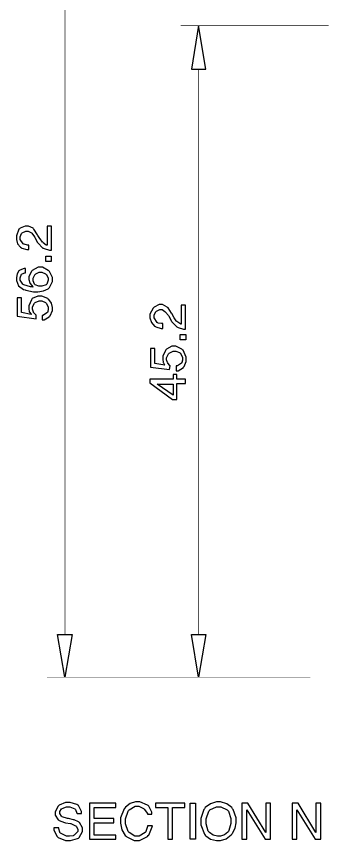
# Model space of a CAD drawing. Extents: x 0 to 8.2, y 0 to 11.7.
# Drawn here: x 5.22 to 6.054, y 3.986 to 6.234 of the extents above; entities that cross this region are included whole.
import ezdxf

# ---------------------------------------------------------------- set-up
doc = ezdxf.new("R2010")
doc.units = 0
doc.layers.get('0').update_dxf_attribs({"linetype": 'CONTINUOUS'})

msp = doc.modelspace()

# ---------------------------------------------------------------- linework, layer by layer
at = {"color": 0, "const_width": 0.00167}
for points in [[(5.35211, 6.5224), (5.35211, 4.54844)], [(6.07156, 6.20865), (5.66758, 6.20865)], [(5.71604, 6.09022), (5.71604, 4.54844)], [(5.86957, 4.43164), (5.30365, 4.43164)], [(6.02154, 4.43164), (5.66758, 4.43164)]]:
    msp.add_lwpolyline(points, dxfattribs=at)
at = {"color": 0}
for points in [[(5.6976, 6.09022), (5.73606, 6.09022), (5.71604, 6.20865), (5.6976, 6.09022)], [(5.31532, 5.59636), (5.31532, 5.66135), (5.30365, 5.66135), (5.30365, 5.60969), (5.30072, 5.60969), (5.29281, 5.61675), (5.29199, 5.618), (5.29113, 5.61843), (5.28444, 5.62679), (5.28364, 5.62804), (5.27865, 5.63633), (5.27778, 5.63846), (5.26779, 5.65386), (5.26699, 5.65468), (5.26574, 5.65593), (5.25282, 5.66135), (5.24854, 5.66135), (5.24349, 5.66135), (5.23014, 5.65593), (5.22851, 5.65468), (5.22683, 5.65343), (5.22021, 5.63564), (5.22021, 5.62967), (5.22021, 5.6256), (5.2231, 5.61328), (5.23101, 5.60428), (5.23356, 5.60303), (5.23481, 5.60221), (5.24881, 5.59804), (5.25353, 5.59804), (5.25353, 5.60969), (5.25017, 5.60969), (5.24104, 5.61263), (5.24024, 5.61301), (5.23856, 5.61388), (5.23019, 5.62576), (5.23019, 5.62967), (5.23019, 5.63303), (5.23432, 5.64219), (5.23519, 5.64301), (5.236, 5.64388), (5.24539, 5.648), (5.24854, 5.648), (5.2519, 5.648), (5.26074, 5.64388), (5.26199, 5.64301), (5.26237, 5.64264), (5.26942, 5.6326), (5.27029, 5.63135), (5.27696, 5.618), (5.27821, 5.61594), (5.29237, 5.60178), (5.29362, 5.60135), (5.29525, 5.60053), (5.31028, 5.59636), (5.31532, 5.59636)], [(5.30003, 5.58003), (5.315, 5.58003), (5.315, 5.565), (5.30003, 5.565), (5.30003, 5.58003)], [(5.22021, 5.5179), (5.22021, 5.51324), (5.22558, 5.49914), (5.23936, 5.4891), (5.24354, 5.48779), (5.24561, 5.48699), (5.2666, 5.48281), (5.27365, 5.48281), (5.27875, 5.48281), (5.29422, 5.48535), (5.30653, 5.49121), (5.30865, 5.49283), (5.31028, 5.49451), (5.31863, 5.51085), (5.31863, 5.51628), (5.31863, 5.52214), (5.31028, 5.53836), (5.30865, 5.53961), (5.30697, 5.54129), (5.29069, 5.54958), (5.28532, 5.54958), (5.27946, 5.54958), (5.26324, 5.54129), (5.26199, 5.53961), (5.26074, 5.53836), (5.25353, 5.52431), (5.25353, 5.51958), (5.25353, 5.51628), (5.25651, 5.50711), (5.257, 5.50624), (5.25738, 5.50499), (5.26443, 5.49658), (5.26531, 5.49615), (5.25857, 5.49615), (5.24018, 5.50157), (5.23856, 5.50282), (5.23731, 5.50369), (5.23019, 5.51438), (5.23019, 5.5179), (5.23019, 5.52126), (5.23432, 5.53043), (5.23519, 5.53125), (5.236, 5.53168), (5.24289, 5.53456), (5.24522, 5.53456), (5.24522, 5.54622), (5.24104, 5.54622), (5.22976, 5.5421), (5.22851, 5.54124), (5.22683, 5.53999), (5.22185, 5.53212), (5.22021, 5.52149), (5.22021, 5.5179)], [(5.30697, 5.5179), (5.30697, 5.51417), (5.30279, 5.50369), (5.30197, 5.50282), (5.30072, 5.50201), (5.28917, 5.49783), (5.28532, 5.49783), (5.28153, 5.49783), (5.27111, 5.50201), (5.27029, 5.50282), (5.26942, 5.50369), (5.26531, 5.51313), (5.26531, 5.51628), (5.26531, 5.52001), (5.27072, 5.53087), (5.27197, 5.53125), (5.27322, 5.53212), (5.28228, 5.53624), (5.28532, 5.53624), (5.28907, 5.53624), (5.29943, 5.53212), (5.30029, 5.53125), (5.30154, 5.53043), (5.30697, 5.52106), (5.30697, 5.5179)], [(5.29031, 5.40603), (5.29531, 5.40603), (5.30946, 5.41444), (5.31033, 5.41613), (5.31158, 5.41743), (5.31863, 5.43147), (5.31863, 5.43614), (5.31863, 5.44011), (5.31526, 5.45199), (5.3086, 5.46158), (5.30697, 5.46283), (5.30528, 5.46408), (5.28901, 5.47114), (5.28364, 5.47114), (5.27821, 5.47114), (5.26324, 5.46408), (5.26199, 5.46283), (5.26074, 5.46121), (5.25353, 5.44493), (5.25353, 5.43946), (5.25353, 5.43658), (5.25478, 5.42865), (5.25521, 5.42779), (5.25564, 5.4274), (5.25988, 5.4216), (5.26031, 5.42117), (5.23356, 5.42617), (5.23356, 5.46615), (5.2219, 5.46615), (5.2219, 5.41613), (5.27365, 5.4094), (5.27365, 5.41949), (5.27279, 5.41992), (5.26736, 5.42578), (5.26699, 5.42617), (5.26654, 5.42703), (5.26367, 5.43517), (5.26367, 5.43782), (5.26367, 5.44157), (5.26942, 5.45156), (5.27029, 5.45281), (5.27111, 5.45367), (5.28174, 5.45779), (5.28532, 5.45779), (5.28907, 5.45779), (5.29904, 5.45367), (5.30029, 5.45281), (5.30154, 5.45199), (5.30697, 5.4414), (5.30697, 5.43782), (5.30697, 5.43533), (5.30572, 5.42865), (5.30533, 5.42779), (5.30447, 5.42654), (5.29237, 5.41824), (5.29031, 5.41781), (5.29031, 5.40603)], [(5.68093, 5.38103), (5.68093, 5.44613), (5.66928, 5.44613), (5.66928, 5.39437), (5.66803, 5.39481), (5.65717, 5.40147), (5.65593, 5.40272), (5.65549, 5.4036), (5.65007, 5.412), (5.64925, 5.41282), (5.64426, 5.42279), (5.64301, 5.42492), (5.63331, 5.43864), (5.63249, 5.43946), (5.63124, 5.44075), (5.61838, 5.44781), (5.61415, 5.44781), (5.60915, 5.44781), (5.59543, 5.44075), (5.59418, 5.43946), (5.5925, 5.43821), (5.58415, 5.42165), (5.58415, 5.41613), (5.58415, 5.41178), (5.58789, 5.39876), (5.59668, 5.38894), (5.59918, 5.38769), (5.60042, 5.38688), (5.61442, 5.38271), (5.61914, 5.38271), (5.61914, 5.39606), (5.61578, 5.39606), (5.60667, 5.39735), (5.60585, 5.39774), (5.60417, 5.3986), (5.59581, 5.41178), (5.59581, 5.41613), (5.59581, 5.41949), (5.59999, 5.42865), (5.60086, 5.42947), (5.60167, 5.43033), (5.611, 5.43446), (5.61415, 5.43446), (5.61703, 5.43446), (5.62494, 5.4291), (5.62582, 5.42779), (5.62663, 5.4274), (5.63499, 5.41781), (5.63585, 5.41613), (5.64258, 5.40272), (5.64382, 5.40067), (5.65761, 5.38693), (5.65929, 5.38607), (5.66092, 5.38525), (5.67589, 5.38103), (5.68093, 5.38103)], [(5.66667, 5.36664), (5.68164, 5.36664), (5.68164, 5.35167), (5.66667, 5.35167), (5.66667, 5.36664)], [(5.65593, 5.26758), (5.66092, 5.26758), (5.67507, 5.27599), (5.67594, 5.27761), (5.67719, 5.27929), (5.68261, 5.29303), (5.68261, 5.29758), (5.68261, 5.30431), (5.67421, 5.32314), (5.67258, 5.32438), (5.6709, 5.32607), (5.65462, 5.33436), (5.64925, 5.33436), (5.64378, 5.33436), (5.62875, 5.32607), (5.6275, 5.32438), (5.62625, 5.32269), (5.61914, 5.30767), (5.61914, 5.30263), (5.61914, 5.29932), (5.62039, 5.29015), (5.62082, 5.28928), (5.62121, 5.2889), (5.62375, 5.28347), (5.62418, 5.28261), (5.5975, 5.2876), (5.5975, 5.32769), (5.58583, 5.32769), (5.58583, 5.27761), (5.63747, 5.27094), (5.63926, 5.28093), (5.6384, 5.28179), (5.63286, 5.28847), (5.63249, 5.28928), (5.63206, 5.29015), (5.62918, 5.29699), (5.62918, 5.29926), (5.62918, 5.30306), (5.6346, 5.31347), (5.63585, 5.31429), (5.63667, 5.31554), (5.64735, 5.32096), (5.65093, 5.32096), (5.65468, 5.32096), (5.66465, 5.31679), (5.66596, 5.31592), (5.66721, 5.31511), (5.67258, 5.30322), (5.67258, 5.29926), (5.67258, 5.29676), (5.67133, 5.29015), (5.67096, 5.28928), (5.67008, 5.28803), (5.65944, 5.28093), (5.65593, 5.28093), (5.65593, 5.26758)], [(5.68093, 5.24425), (5.65761, 5.24425), (5.65761, 5.2576), (5.64763, 5.2576), (5.64763, 5.24425), (5.58415, 5.24425), (5.58415, 5.23426), (5.64594, 5.18918), (5.65761, 5.18918), (5.65761, 5.23258), (5.68093, 5.23258), (5.68093, 5.24425)], [(5.64763, 5.20085), (5.60417, 5.23096), (5.64763, 5.23096), (5.64763, 5.20085)], [(5.33208, 4.54844), (5.37207, 4.54844), (5.35211, 4.43164), (5.33208, 4.54844)], [(5.6976, 4.54844), (5.73606, 4.54844), (5.71604, 4.43164), (5.6976, 4.54844)], [(5.54904, 4.09125), (5.54438, 4.09125), (5.53049, 4.08669), (5.51779, 4.0771), (5.51574, 4.0746), (5.51361, 4.07254), (5.50396, 4.04785), (5.50396, 4.03961), (5.50396, 4.03347), (5.50771, 4.01492), (5.5165, 3.99994), (5.51904, 3.99783), (5.52111, 3.99621), (5.54081, 3.98617), (5.54742, 3.98617), (5.55533, 3.98617), (5.57704, 3.9974), (5.57915, 3.99946), (5.58078, 4.00114), (5.59039, 4.02328), (5.59082, 4.02615), (5.57747, 4.02615), (5.57704, 4.02453), (5.57281, 4.01074), (5.57238, 4.0095), (5.57113, 4.00786), (5.55453, 3.99783), (5.54904, 3.99783), (5.54318, 3.99783), (5.52696, 4.00786), (5.52572, 4.0095), (5.52447, 4.01118), (5.51742, 4.03125), (5.51742, 4.03792), (5.51742, 4.04546), (5.52447, 4.06629), (5.52572, 4.06793), (5.52735, 4.07004), (5.54362, 4.07958), (5.54904, 4.07958), (5.5536, 4.07958), (5.56651, 4.07379), (5.56739, 4.07292), (5.56863, 4.0721), (5.57704, 4.05963), (5.57747, 4.05794), (5.58919, 4.05794), (5.58919, 4.06381), (5.58078, 4.07964), (5.57915, 4.08128), (5.57704, 4.08296), (5.55604, 4.09125), (5.54904, 4.09125)], [(5.77115, 4.09125), (5.76551, 4.09125), (5.74875, 4.08649), (5.73475, 4.07585), (5.73269, 4.07292), (5.73101, 4.07042), (5.72271, 4.04606), (5.72271, 4.03792), (5.72271, 4.02875), (5.73269, 4.00364), (5.73438, 4.00114), (5.73643, 3.99864), (5.74957, 3.9899), (5.76574, 3.98617), (5.77115, 3.98617), (5.77632, 3.98617), (5.79194, 3.991), (5.80572, 4.00163), (5.80783, 4.0045), (5.80946, 4.00662), (5.81614, 4.02013), (5.8195, 4.03478), (5.8195, 4.03961), (5.8195, 4.04796), (5.81108, 4.07086), (5.80946, 4.07292), (5.80735, 4.07585), (5.7934, 4.08649), (5.77669, 4.09125), (5.77115, 4.09125)], [(5.3221, 4.02115), (5.3221, 4.01492), (5.3304, 3.99783), (5.33208, 3.99615), (5.33371, 3.99451), (5.35374, 3.98617), (5.3604, 3.98617), (5.36751, 3.98617), (5.38672, 3.99203), (5.38883, 3.99283), (5.3909, 3.99408), (5.4005, 4.01069), (5.4005, 4.01617), (5.4005, 4.02115), (5.39214, 4.03532), (5.39051, 4.03614), (5.38965, 4.037), (5.37706, 4.04254), (5.37543, 4.04292), (5.36208, 4.04622), (5.3596, 4.04665), (5.34457, 4.05089), (5.34375, 4.05126), (5.34289, 4.05214), (5.33876, 4.06028), (5.33876, 4.06293), (5.33876, 4.06543), (5.34289, 4.07254), (5.34375, 4.07292), (5.34457, 4.07379), (5.35644, 4.0779), (5.3604, 4.0779), (5.3654, 4.0779), (5.37956, 4.07249), (5.38043, 4.07124), (5.38124, 4.07042), (5.3851, 4.06082), (5.38553, 4.05957), (5.39719, 4.05957), (5.39719, 4.06543), (5.38883, 4.08165), (5.38721, 4.0829), (5.3851, 4.08415), (5.36654, 4.08957), (5.3604, 4.08957), (5.35411, 4.08957), (5.33664, 4.08296), (5.33539, 4.08128), (5.33371, 4.08003), (5.32542, 4.06472), (5.32542, 4.05957), (5.32542, 4.05501), (5.33371, 4.04249), (5.33539, 4.04124), (5.33621, 4.04085), (5.35124, 4.03494), (5.35374, 4.0345), (5.36708, 4.03282), (5.36871, 4.03244), (5.38124, 4.02658), (5.38211, 4.02615), (5.38292, 4.02576), (5.38721, 4.01731), (5.38721, 4.01449), (5.38721, 4.01074), (5.3775, 4.00032), (5.37543, 3.99946), (5.37457, 3.99908), (5.36518, 3.99783), (5.36208, 3.99783), (5.35622, 3.99783), (5.34, 4.00618), (5.33876, 4.00782), (5.33832, 4.00868), (5.33539, 4.01807), (5.33539, 4.02115), (5.3221, 4.02115)], [(5.41883, 3.98947), (5.49061, 3.98947), (5.49061, 4.00114), (5.43218, 4.00114), (5.43218, 4.0345), (5.48562, 4.0345), (5.48562, 4.04617), (5.43218, 4.04617), (5.43218, 4.07622), (5.49061, 4.07622), (5.49061, 4.08789), (5.41883, 4.08789), (5.41883, 3.98947)], [(5.59918, 4.08789), (5.59918, 4.07622), (5.63249, 4.07622), (5.63249, 3.98947), (5.64583, 3.98947), (5.64583, 4.07622), (5.67925, 4.07622), (5.67925, 4.08789), (5.59918, 4.08789)], [(5.69336, 4.08832), (5.70833, 4.08832), (5.70833, 3.99001), (5.69336, 3.99001), (5.69336, 4.08832)], [(5.77279, 3.99783), (5.76856, 3.99783), (5.75603, 4.00119), (5.74599, 4.00786), (5.74436, 4.0095), (5.74311, 4.01161), (5.73768, 4.03136), (5.73768, 4.03792), (5.73768, 4.04546), (5.74436, 4.06629), (5.74604, 4.06793), (5.74767, 4.06961), (5.76525, 4.0779), (5.77115, 4.0779), (5.7774, 4.0779), (5.79449, 4.06961), (5.79617, 4.06793), (5.79779, 4.06629), (5.80447, 4.04628), (5.80447, 4.03961), (5.80447, 4.0325), (5.79904, 4.01324), (5.79779, 4.01112), (5.79656, 4.00906), (5.78717, 4.00142), (5.77636, 3.99783), (5.77279, 3.99783)], [(5.83458, 3.98947), (5.84793, 3.98947), (5.84793, 4.06961), (5.898, 3.98947), (5.91303, 3.98947), (5.91303, 4.08789), (5.89968, 4.08789), (5.89968, 4.00782), (5.85124, 4.08789), (5.83458, 4.08789), (5.83458, 3.98947)], [(5.97146, 3.98947), (5.98481, 3.98947), (5.98481, 4.06961), (6.03489, 3.98947), (6.04992, 3.98947), (6.04992, 4.08789), (6.03657, 4.08789), (6.03657, 4.00782), (5.98812, 4.08789), (5.97146, 4.08789), (5.97146, 3.98947)]]:
    msp.add_lwpolyline(points, close=True, dxfattribs=at)

doc.saveas('drawing.dxf')
